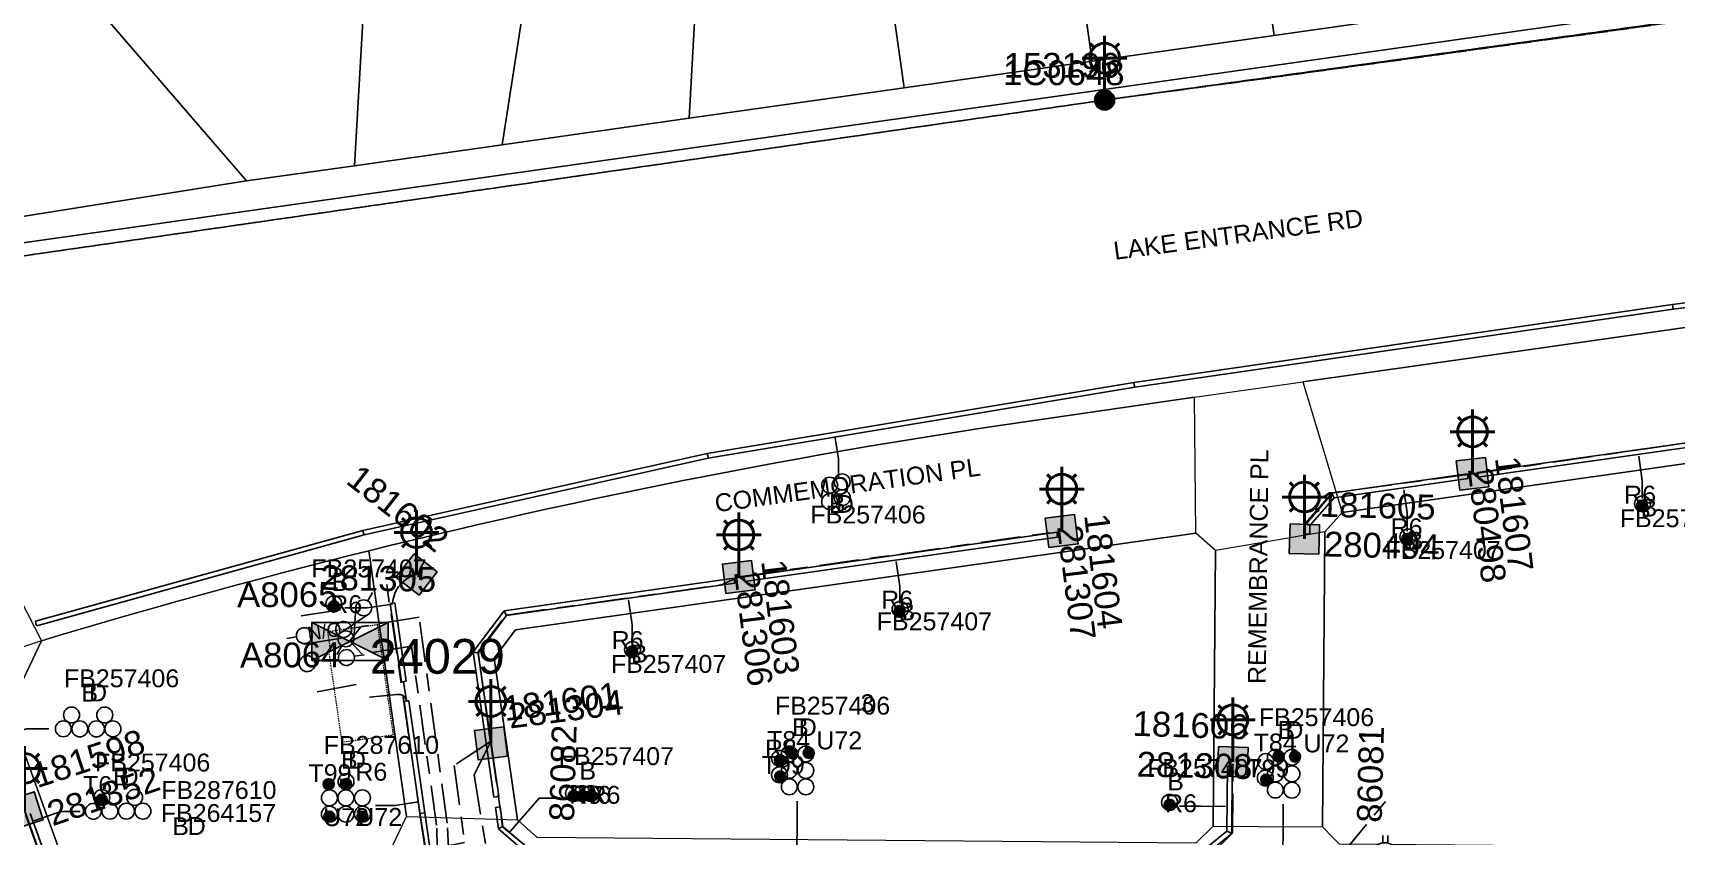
# Model space of a CAD drawing. Header units: metres. Extents: x 300268 to 302887, y 6172399 to 6173904.
# Drawn here: x 301276.6 to 301442, y 6173283.6 to 6173364.4 of the extents above; entities that cross this region are included whole.
import ezdxf
from ezdxf.enums import TextEntityAlignment as Align

# ---------------------------------------------------------------- set-up
doc = ezdxf.new("R2010")
doc.units = ezdxf.units.M
for name, pattern in [('Cable Exist OH', [1, 1, 0]), ('Cable Exist UG', [8.2, 4, -1.2, 1.8, -1.2]), ('HIDDEN', [0.375, 0.25, -0.125]), ('HIDDEN2', [0.1875, 0.125, -0.0625])]:
    doc.linetypes.add(name, pattern=pattern)
doc.layers.get('0').update_dxf_attribs({"color": 6})
for name, color, linetype, lineweight in [('Cadastre Buildings_SP_EXT', 9, 'Continuous', 5), ('Cadastre Land Parcels_SP_EXT', 9, 'Continuous', 5), ('Cadastre Other Property_SP_EXT', 9, 'HIDDEN', 5), ('Cadastre Roads_SP_EXT', 9, 'Continuous', 5)]:
    doc.layers.add(name, color=color, linetype=linetype, lineweight=lineweight)
for name, color, linetype in [('Duct_SP_EXT', 7, 'Continuous'), ('Equip_HV_EXT', 7, 'Continuous'), ('Equip_LV_EXT', 7, 'Continuous'), ('Equip_SP_SL_EXT', 7, 'Continuous'), ('Mains_HV_EXT', 7, 'Continuous'), ('Mains_SL_EXT', 7, 'Continuous'), ('Mains_TR_EXT', 7, 'Continuous'), ('Sub_SP_EXT', 7, 'Continuous'), ('SupportsOH_SP_TR_HV_LV_SL_EXT', 7, 'Continuous'), ('SupportsUG_SP_LV_EXT', 7, 'Continuous'), ('SupportsUG_SP_LV_SL_EXT', 7, 'Continuous'), ('Trench_SP_EXT', 7, 'Continuous')]:
    doc.layers.add(name, color=color, linetype=linetype)
doc.styles.add('COLUMN_LABEL', font='arial.ttf')
doc.styles.add('iecARIAL', font='arial.ttf', dxfattribs={"height": 2})
doc.styles.add('POLE_LABEL', font='arial.ttf')
doc.styles.get("Standard").update_dxf_attribs({"font": 'arial.ttf'})
doc.styles.add('SWITCH_LABEL', font='arial.ttf', dxfattribs={"height": 2.5})

# ---------------------------------------------------------------- blocks, each defined once
blk = doc.blocks.new('SUB_PADMOUNT_EXT')
for points in [[(0, 0), (-3.84, 1.92), (-3.84, -1.92)], [(0, 0), (3.84, 1.92), (3.84, -1.92)]]:
    blk.add_hatch(color=256).paths.add_polyline_path(points)
for p, q in [((3.84, 1.92), (-3.84, -1.92)), ((-3.84, 1.92), (3.84, -1.92))]:
    blk.add_line(p, q)
blk.add_lwpolyline([(-3.84, -1.92), (3.84, -1.92), (3.84, 1.92), (-3.84, 1.92)], close=True)
for tag, height, flags, p in [('ASSET_NUM', 3.5, 8, (2, 2)), ('STREET_CODE', 0.2, 9, (1.5, 0)), ('CONSTRUCTED_VOLTAGE', 0.2, 9, (1.5, -0.2)), ('OPERATING_VOLTAGE', 0.2, 9, (1.5, -0.6)), ('ORIENTATION', 0.2, 9, (1.5, -0.8)), ('OWNED_BY', 0.2, 9, (1.5, -1)), ('OPERATED_BY', 0.2, 9, (1.5, -1.2)), ('SECONDARY_VOLTAGE', 0.2, 9, (1.5, -1.6)), ('NO_PHASES', 0.2, 9, (1.5, -0.4)), ('MAINTAINED_BY', 0.2, 9, (1.5, -1.4)), ('STATE', 0.2, 9, (1.5, -1.8)), ('SUBSTATION_TYPE', 0.2, 9, (1.5, -2.2)), ('STREETNAME', 0.2, 9, (1.5, -3)), ('SUBURB', 0.2, 9, (1.5, -3.2)), ('PARENT', 0.2, 9, (1.5, -2)), ('USAGE', 0.2, 9, (1.5, -2.4)), ('LEGEND', 0.2, 9, (1.5, -2.6)), ('LOCATION', 0.2, 9, (1.5, -2.8)), ('NOTES', 0.2, 9, (1.5, -3.4)), ('Z', 0.2, 1, (1.5, -3.6))]:
    blk.add_attdef(tag, text='', height=height, dxfattribs=dict(flags=flags)).set_placement(p, align=Align.MIDDLE_LEFT)
blk = doc.blocks.new('COLUMN_EXT')
blk.add_hatch(color=256).paths.add_polyline_path([(-1.49, 1.48), (-1.49, -1.49), (1.48, -1.49), (1.48, 1.48)])
blk.add_lwpolyline([(-1.49, -1.49), (1.48, -1.49), (1.48, 1.48), (-1.49, 1.48)], close=True)
for tag, height, style, flags, p in [('ASSET_NUM', 2.5, 'COLUMN_LABEL', 8, (2, 2)), ('STRUCTURE_PLANT_NUMBER', 0.2, 'POLE_LABEL', 9, (1.81, 0.03)), ('STREET_CODE', 0.2, 'COLUMN_LABEL', 9, (1.81, -0.2))]:
    blk.add_attdef(tag, text='', height=height, dxfattribs=dict(style=style, flags=flags)).set_placement(p, align=Align.MIDDLE_LEFT)
at = {"flags": 9}
for tag, p in [('COLUMN_TYPE', (1.81, -0.4)), ('OWNED_BY', (1.81, -0.6)), ('STATE', (1.81, -0.8)), ('USAGE', (1.81, -1)), ('STREETNAME', (1.81, -1.6)), ('LEGEND', (1.81, -1.2)), ('LOCATION', (1.81, -1.4)), ('SUBURB', (1.81, -1.8)), ('NOTES', (1.81, -2))]:
    blk.add_attdef(tag, text='', height=0.2, dxfattribs=at).set_placement(p, align=Align.MIDDLE_LEFT)
at = {"flags": 1}
blk.add_attdef('Z', (1.81, -2.35), '', height=0.2, dxfattribs=at)
blk = doc.blocks.new('PILLAR_EXT')
blk.add_hatch(color=256).paths.add_polyline_path([(-2.475, 0.99), (-2.475, -0.99), (2.475, -0.99), (2.475, 0.99)])
blk.add_lwpolyline([(-2.475, -0.99), (2.475, -0.99), (2.475, 0.99), (-2.475, 0.99)], close=True)
at = {"style": 'iecARIAL', "flags": 8}
blk.add_attdef('ASSET_NUM', (1.5, 3.5), '', height=2.5, dxfattribs=at)
for tag, p, flags in [('OWNED_BY', (0, -0.2), 9), ('STATE', (0, -0.4), 9), ('SUPPORT_TYPE', (0, -0.6), 9), ('STREETNAME', (0, -1.8), 9), ('USAGE', (0, -0.8), 9), ('LEGEND', (0, -1), 9), ('LOCATION', (0, -1.2), 9), ('NOTES', (0, -1.4), 9), ('PARENT', (0, -1.6), 9), ('SUBURB', (0, -2), 1)]:
    blk.add_attdef(tag, p, '', height=0.2, dxfattribs=dict(flags=flags))
blk = doc.blocks.new('DUCT_EXT')
blk.add_circle((0, 0.8), 0.8)
at = {"flags": 1}
blk.add_attdef('Z', (0, 0), '', height=0.2, dxfattribs=at)
at = {"flags": 9}
for tag, p in [('DUCT_CODE', (0, 0)), ('XSECT_TYPE', (0, -0.2)), ('STATE', (0, -0.6)), ('FB_REFERENCE', (0, -0.4)), ('NOTES', (0, -0.8))]:
    blk.add_attdef(tag, text='', height=0.2, dxfattribs=at).set_placement(p, align=Align.MIDDLE_LEFT)
blk = doc.blocks.new('SL_LANTERN_EXT')
at = {"lineweight": 40}
for p, q in [((-1.46, 5.68), (-1.06, 5.28)), ((0, 1.97), (0, 6.47)), ((1.46, 5.68), (1.06, 5.28)), ((-2.25, 4.22), (2.25, 4.22)), ((-1.46, 2.76), (-1.06, 3.16)), ((0, 0), (0, 2.72)), ((1.46, 2.76), (1.06, 3.16))]:
    blk.add_line(p, q, dxfattribs=at)
blk.add_circle((0, 4.22), 1.5, dxfattribs=at)
at = {"style": 'iecARIAL', "flags": 8}
blk.add_attdef('ASSET_NUM', (1.5, 1.5), '', height=2.5, dxfattribs=at)
for tag, p, height, flags in [('OPERATING_VOLTAGE', (0.98, -1.65), 0.2, 9), ('ORIENTATION', (0.98, -1.85), 0.2, 9), ('CONSTRUCTED_VOLTAGE', (0.98, -0.65), 0.2, 9), ('CONTROL_TYPE', (0.98, -0.85), 0.2, 9), ('LANTERN_PURPOSE', (0.98, -1.05), 0.2, 9), ('LANTERN_TYPE', (0.98, -1.25), 0.2, 9), ('NO_PHASES', (0.98, -1.45), 0.2, 9), ('LNUMBER', (2.18, -3.25), 2.5, 8), ('OWNED_BY', (0.98, -2.05), 0.2, 9), ('STATE', (0.98, -2.25), 0.2, 9), ('USAGE', (0.98, -2.45), 0.2, 9), ('CEXIST', (0.98, -2.65), 0.2, 9), ('CNEW', (0.98, -2.85), 0.2, 9), ('CNUMBER', (0.98, -3.05), 0.2, 9), ('CREMOVE', (0.98, -3.25), 0.2, 9), ('CREPLACE', (0.98, -3.45), 0.2, 9), ('LKINGHEIGHT', (0.98, -3.65), 0.2, 9), ('LBRACKET', (0.98, -3.85), 0.2, 9), ('LBRACKETVOCAB', (0.98, -4.05), 0.2, 9), ('LCATEGORY', (0.98, -4.25), 0.2, 9), ('LCHARGE1', (0.98, -4.45), 0.2, 9), ('LCHARGE1PERCENT', (0.98, -4.65), 0.2, 9), ('LCHARGE2', (0.98, -4.85), 0.2, 9), ('LCHARGE2PERCENT', (0.98, -5.05), 0.2, 9), ('LCHARGE3', (0.98, -5.25), 0.2, 9), ('LCHARGE3PERCENT', (0.98, -5.45), 0.2, 9), ('LEXIST', (0.98, -5.65), 0.2, 9), ('LLAMP', (0.98, -5.85), 0.2, 9), ('LLAMPVOCAB', (0.98, -6.05), 0.2, 9), ('LMAST', (0.98, -6.25), 0.2, 9), ('LMASTVOCAB', (0.98, -6.45), 0.2, 9), ('LNEW', (0.98, -6.65), 0.2, 9), ('LANTNUMBER', (0.98, -6.85), 0.2, 9), ('LOUTREACH', (0.98, -7.25), 0.2, 9), ('LOUTREACHVOCAB', (0.98, -7.45), 0.2, 9), ('LRATECODE', (0.98, -7.65), 0.2, 9), ('LREMOVE', (0.98, -7.85), 0.2, 9), ('LREPLACE', (0.98, -8.05), 0.2, 9), ('LTYPE', (0.98, -8.25), 0.2, 9), ('LTYPEVOCAB', (0.98, -8.45), 0.2, 9), ('STREETNAME', (0.98, -9.25), 0.2, 9), ('SUBURB', (0.98, -9.45), 0.2, 1), ('LEGEND', (0.98, -8.65), 0.2, 9), ('LOCATION', (0.98, -8.85), 0.2, 9), ('NOTES', (0.98, -9.05), 0.2, 9)]:
    blk.add_attdef(tag, p, '', height=height, dxfattribs=dict(flags=flags))
blk = doc.blocks.new('POLE_EXT')
blk.add_hatch(color=256).paths.add_polyline_path([(-1, 0, 1), (1, 0, 1)])
blk.add_lwpolyline([(-1, 0, 1), (1, 0, 1)], format="xyb", close=True)
for tag, height, flags, p in [('pNumber', 2.5, 8, (-17.84, 2.07)), ('OWNED_BY', 0.2, 9, (1.35, -0.4)), ('SPECIAL_USE', 0.2, 9, (1.35, -0.8)), ('STATE', 0.2, 9, (1.35, -1)), ('cLV', 0.2, 9, (1.35, -1.4)), ('hDepth', 0.2, 9, (1.35, -1.6)), ('PARENT', 0.2, 9, (1.35, -0.6)), ('USAGE', 0.2, 9, (1.35, -1.2)), ('hDia', 0.2, 9, (1.35, -1.8)), ('cHV', 0.2, 9, (1.35, -2)), ('cLinedev', 0.2, 9, (1.35, -3.4)), ('LBRACKET', 0.2, 9, (1.35, -2.2)), ('LExisting', 0.2, 9, (1.35, -2.4)), ('LANTNUMBER', 0.2, 9, (1.35, -2.6)), ('LOther', 0.2, 9, (1.35, -2.8)), ('LRemove', 0.2, 9, (1.35, -3)), ('LEGEND', 0.2, 9, (1.35, -3.2)), ('pExisting', 0.2, 9, (1.35, -3.8)), ('pFooting', 0.2, 9, (1.35, -4.4)), ('pNew', 0.2, 9, (1.35, -4.6)), ('pRelocate', 0.2, 9, (1.35, -5)), ('LOCATION', 0.2, 9, (1.35, -3.6)), ('PFNUMBER', 0.2, 9, (1.35, -4)), ('NEWPFNUMBER', 0.2, 9, (1.35, -4.2)), ('pRemove', 0.2, 9, (1.35, -5.2)), ('pReplace', 0.2, 9, (1.35, -5.4)), ('pStay', 0.2, 9, (1.35, -5.6)), ('pType', 0.2, 9, (1.35, -5.8)), ('cspan', 0.2, 9, (1.35, -6)), ('STREETNAME', 0.2, 9, (1.35, -6.2)), ('SUBURB', 0.2, 9, (1.35, -6.4)), ('NOTES', 0.2, 9, (1.35, -6.6)), ('OPERATED_BY', 0.2, 9, (1.36, -7.01)), ('MAINTAINED_BY', 0.2, 9, (1.36, -6.81))]:
    blk.add_attdef(tag, text='', height=height, dxfattribs=dict(flags=flags)).set_placement(p, align=Align.MIDDLE_LEFT)
at = {"style": 'POLE_LABEL'}
for tag, height, flags, p in [('ASSET_NUM', 2.5, 8, (2, 2)), ('STRUCTURE_PLANT_NUMBER', 0.2, 9, (1.35, 0.03)), ('STREET_CODE', 0.2, 9, (1.35, -0.2))]:
    blk.add_attdef(tag, text='', height=height, dxfattribs=dict(at, flags=flags)).set_placement(p, align=Align.MIDDLE_LEFT)
at = {"flags": 1}
blk.add_attdef('Z', (1.35, -7.33), '', height=0.2, dxfattribs=at)
blk = doc.blocks.new('LV_UG_LINKS_OPEN_EXT')
for p, q in [((-0.25, 1.47), (-0.25, 2.22)), ((0.25, 1.47), (0.25, 2.22)), ((-0.25, -1.47), (-0.25, -2.22)), ((0.25, -1.47), (0.25, -2.22))]:
    blk.add_line(p, q)
at = {"flags": 9}
for tag, p in [('ACTUAL_STATUS', (0, 0)), ('CONSTRUCTED_VOLTAGE', (0, -0.2)), ('OPERATING_VOLTAGE', (0, -0.6)), ('ORIENTATION', (0, -0.8)), ('STATE', (0, -1)), ('SWITCH_TYPE', (0, -1.2)), ('NO_PHASES', (0, -0.4)), ('USAGE', (0, -1.4)), ('NOTES', (0, -1.6))]:
    blk.add_attdef(tag, text='', height=0.2, dxfattribs=at).set_placement(p, align=Align.MIDDLE_LEFT)
at = {"flags": 1}
blk.add_attdef('Z', (0, 0), '', height=0.2, dxfattribs=at)
blk.add_wipeout([(-0.25, 1.47), (-0.43, 1.43), (-0.61, 1.36), (-0.77, 1.28), (-0.93, 1.17), (-1.07, 1.05), (-1.19, 0.9), (-1.29, 0.75), (-1.38, 0.58), (-1.44, 0.4), (-1.48, 0.22), (-1.49, 0.03), (-1.49, -0.16), (-1.45, -0.34), (-1.4, -0.52), (-1.32, -0.69), (-1.23, -0.85), (-1.11, -1), (-0.98, -1.13), (-0.83, -1.24), (-0.66, -1.34), (-0.49, -1.41), (-0.31, -1.46), (-0.13, -1.49), (0.06, -1.49), (0.25, -1.47), (0.43, -1.43), (0.61, -1.36), (0.77, -1.28), (0.93, -1.17), (1.07, -1.05), (1.19, -0.9), (1.29, -0.75), (1.38, -0.58), (1.44, -0.4), (1.48, -0.22), (1.49, -0.03), (1.49, 0.16), (1.45, 0.34), (1.4, 0.52), (1.32, 0.69), (1.23, 0.85), (1.11, 1), (0.98, 1.13), (0.83, 1.24), (0.66, 1.34), (0.49, 1.41), (0.31, 1.46), (0.13, 1.49), (-0.06, 1.49)])
blk.add_lwpolyline([(0, -1.49, 1), (0, 1.49, 1)], format="xyb", close=True)
blk = doc.blocks.new('LV_UG_DFUSE_CLOSED_EXT')
for points in [[(1, 0), (0, 0)], [(5.04, 0.73), (2.16, -0.72)], [(5.05, -0.71), (2.16, 0.72)], [(6.2, 0.01), (7.2, 0.01)]]:
    blk.add_lwpolyline(points)
for centre in [(1.8, 0), (5.4, 0.01)]:
    blk.add_circle(centre, 0.8)
at = {"flags": 9}
for tag, p in [('ACTUAL_STATUS', (0, 0)), ('CONSTRUCTED_VOLTAGE', (0, -0.2)), ('OPERATING_VOLTAGE', (0, -0.6)), ('ORIENTATION', (0, -0.8)), ('STATE', (0, -1)), ('SWITCH_TYPE', (0, -1.2)), ('NO_PHASES', (0, -0.4)), ('USAGE', (0, -1.4)), ('NOTES', (0, -1.6))]:
    blk.add_attdef(tag, text='', height=0.2, dxfattribs=at).set_placement(p, align=Align.MIDDLE_LEFT)
at = {"flags": 1}
blk.add_attdef('Z', (0, 0), '', height=0.2, dxfattribs=at)
blk = doc.blocks.new('SWG_HOLEC_SU_NO_EXT')
blk.add_line((1.8, -2), (5.8, -2))
for points in [[(1, 0), (0, 0)], [(6.6, 0), (7.6, 0)]]:
    blk.add_lwpolyline(points)
for points in [[(1.8, -0.8, 1), (1.8, 0.8, 1)], [(5.8, -0.8, 1), (5.8, 0.8, 1)]]:
    blk.add_lwpolyline(points, format="xyb", close=True)
at = {"insert": (5.31, -3.64), "char_height": 1.4, "width": 3.8863, "attachment_point": 1, "rotation": 180}
blk.add_mtext('{\\fArial|b0|i0|c0|p34;N/O}', dxfattribs=at)
at = {"style": 'SWITCH_LABEL', "flags": 8}
blk.add_attdef('ASSET_NUM', text='', height=2.5, rotation=179.9544, dxfattribs=at).set_placement((-2.4, 0), align=Align.MIDDLE_LEFT)
at = {"flags": 1}
blk.add_attdef('Z', (0, 0), '', height=0.2, dxfattribs=at)
at = {"flags": 9}
for tag, p in [('ACTUAL_STATUS', (0, -0.4)), ('CONSTRUCTED_VOLTAGE', (0, -0.6)), ('OPERATING_VOLTAGE', (0, -1)), ('ORIENTATION', (0, -1.2)), ('OWNED_BY', (0, -1.4)), ('NO_PHASES', (0, -0.8)), ('PARENT', (0, -1.6)), ('STATE', (0, -1.8)), ('SWITCH_TYPE', (0, -2)), ('STREETNAME', (0, -2.6)), ('SUBURB', (0, -2.8)), ('USAGE', (0, -2.2)), ('LOCATION', (0, -2.4)), ('NOTES', (0, -3))]:
    blk.add_attdef(tag, text='', height=0.2, dxfattribs=at).set_placement(p, align=Align.MIDDLE_LEFT)
at = {"style": 'SWITCH_LABEL', "flags": 9}
blk.add_attdef('STREET_CODE', text='', height=0.2, dxfattribs=at).set_placement((0, -0.2), align=Align.MIDDLE_LEFT)
blk = doc.blocks.new('SWG_HOLEC_SU_EXT')
blk.add_line((1.8, -2), (5.8, -2))
for points in [[(1, 0), (0, 0)], [(6.6, 0), (7.6, 0)]]:
    blk.add_lwpolyline(points)
for points in [[(1.8, -0.8, 1), (1.8, 0.8, 1)], [(5.8, -0.8, 1), (5.8, 0.8, 1)]]:
    blk.add_lwpolyline(points, format="xyb", close=True)
at = {"style": 'SWITCH_LABEL', "flags": 8}
blk.add_attdef('ASSET_NUM', text='', height=2.5, rotation=179.9544, dxfattribs=at).set_placement((-2.4, 0), align=Align.MIDDLE_LEFT)
at = {"flags": 1}
blk.add_attdef('Z', (0, 0), '', height=0.2, dxfattribs=at)
at = {"flags": 9}
for tag, p in [('ACTUAL_STATUS', (0, -0.4)), ('CONSTRUCTED_VOLTAGE', (0, -0.6)), ('OPERATING_VOLTAGE', (0, -1)), ('ORIENTATION', (0, -1.2)), ('OWNED_BY', (0, -1.4)), ('NO_PHASES', (0, -0.8)), ('PARENT', (0, -1.6)), ('STATE', (0, -1.8)), ('SWITCH_TYPE', (0, -2)), ('STREETNAME', (0, -2.6)), ('SUBURB', (0, -2.8)), ('USAGE', (0, -2.2)), ('LOCATION', (0, -2.4)), ('NOTES', (0, -3))]:
    blk.add_attdef(tag, text='', height=0.2, dxfattribs=at).set_placement(p, align=Align.MIDDLE_LEFT)
at = {"style": 'SWITCH_LABEL', "flags": 9}
blk.add_attdef('STREET_CODE', text='', height=0.2, dxfattribs=at).set_placement((0, -0.2), align=Align.MIDDLE_LEFT)
blk = doc.blocks.new('CABLE_LARGE_EXT')
h = blk.add_hatch(color=256)
edge = h.paths.add_edge_path()
edge.add_arc((0, 0.55), 0.55, 0, 360)
blk.add_circle((0, 0.55), 0.55)
at = {"flags": 1}
blk.add_attdef('Z', (0, 0), '', height=0.2, dxfattribs=at)
at = {"flags": 9}
for tag, p in [('COND_CODE', (0, 0)), ('STATE', (0, -0.4)), ('XSECT_SIZE', (0, -0.6)), ('FB_REFERENCE', (0, -0.2)), ('NOTES', (0, -0.8))]:
    blk.add_attdef(tag, text='', height=0.2, dxfattribs=at).set_placement(p, align=Align.MIDDLE_LEFT)

msp = doc.modelspace()

# ---------------------------------------------------------------- linework, layer by layer
at = {"layer": 'Cadastre Buildings_SP_EXT', "linetype": 'Continuous'}
msp.add_lwpolyline([(301311.91, 6173280.68), (301314.2, 6173285.56), (301310.41, 6173312.29), (301308.2, 6173311.74), (301305.99, 6173311.18), (301303.79, 6173310.61), (301301.58, 6173310.04), (301299.38, 6173309.45), (301297.18, 6173308.87), (301294.98, 6173308.27), (301292.79, 6173307.66), (301290.59, 6173307.05), (301288.4, 6173306.43), (301286.21, 6173305.81), (301284.02, 6173305.18), (301281.84, 6173304.54), (301279.65, 6173303.89), (301277.47, 6173303.23), (301274.2, 6173296.28), (301282.47, 6173273.27), (301286.32, 6173271.46), (301311.91, 6173280.68)], close=True, dxfattribs=at)
at = {"layer": 'Cadastre Land Parcels_SP_EXT', "linetype": 'Continuous'}
for points in [[(301419.2, 6173366.65), (301414.18, 6173402.12), (301396.68, 6173398.52), (301401.55, 6173364.15), (301419.2, 6173366.65)], [(301401.55, 6173364.15), (301396.68, 6173398.52), (301378.53, 6173394.79), (301383.23, 6173361.56), (301401.55, 6173364.15)], [(301383.23, 6173361.56), (301378.53, 6173394.79), (301359.76, 6173390.92), (301364.29, 6173358.87), (301383.23, 6173361.56)], [(301308.99, 6173351.04), (301311.15, 6173388.91), (301310.05, 6173388.93), (301308.95, 6173389.04), (301308.1, 6173389.19), (301307.26, 6173389.41), (301306.44, 6173389.68), (301305.65, 6173390.03), (301304.72, 6173390.51), (301303.83, 6173391.06), (301302.98, 6173391.67), (301302.16, 6173392.4), (301301.4, 6173393.2), (301280.11, 6173370.42), (301298.1, 6173349.5), (301308.99, 6173351.04)], [(301323.85, 6173353.15), (301329.96, 6173392.43), (301329.08, 6173392.76), (301328.17, 6173393.02), (301327.15, 6173393.23), (301326.11, 6173393.36), (301325.06, 6173393.4), (301324.12, 6173393.36), (301323.19, 6173393.25), (301322.26, 6173393.06), (301321.21, 6173392.76), (301320.18, 6173392.37), (301319.19, 6173391.89), (301318.25, 6173391.33), (301317.4, 6173390.76), (301316.51, 6173390.27), (301315.59, 6173389.84), (301314.59, 6173389.48), (301313.56, 6173389.2), (301312.36, 6173389.01), (301311.15, 6173388.91), (301308.99, 6173351.04), (301323.85, 6173353.15)], [(301342.66, 6173355.81), (301344.52, 6173389.15), (301342.79, 6173389.27), (301341.07, 6173389.45), (301339.36, 6173389.71), (301337.38, 6173390.1), (301335.42, 6173390.57), (301333.48, 6173391.14), (301331.57, 6173391.8), (301329.96, 6173392.43), (301323.85, 6173353.15), (301342.66, 6173355.81)], [(301359.76, 6173390.92), (301355.73, 6173390.12), (301353.89, 6173389.77), (301352.03, 6173389.49), (301350.16, 6173389.29), (301348.28, 6173389.17), (301346.4, 6173389.13), (301344.52, 6173389.15), (301342.66, 6173355.81), (301364.29, 6173358.87), (301359.76, 6173390.92)], [(301298.1, 6173349.5), (301280.11, 6173370.42), (301264.78, 6173388.24), (301254.41, 6173386.52), (301259.89, 6173374.25), (301272.78, 6173345.48), (301298.1, 6173349.5)], [(301486.02, 6173282.7), (301486.99, 6173283.8), (301481.66, 6173321.23), (301475.68, 6173325.74), (301408.36, 6173316.16), (301406.64, 6173314.2), (301406.39, 6173284.51), (301407.5, 6173283.38), (301408.08, 6173282.79), (301485.51, 6173282.12), (301486.02, 6173282.7)], [(301395.39, 6173284.6), (301395.63, 6173312.32), (301393.64, 6173314.06), (301325.17, 6173304.33), (301323.05, 6173301.5), (301325.37, 6173285.21), (301327.32, 6173283.49), (301393.67, 6173282.91), (301395.39, 6173284.6)]]:
    msp.add_lwpolyline(points, close=True, dxfattribs=at)
msp.add_lwpolyline([(301164.85, 6173327.6), (301280.59, 6173343.99), (301280.59, 6173343.99), (301384.43, 6173358.7), (301438.78, 6173366.39), (301509.46, 6173376.4), (301509.04, 6173379.37), (301489.24, 6173376.57), (301471.74, 6173374.09), (301454.24, 6173371.61), (301436.71, 6173369.13), (301419.2, 6173366.65), (301401.55, 6173364.15), (301383.23, 6173361.56), (301364.29, 6173358.87), (301342.66, 6173355.81), (301323.85, 6173353.15), (301308.99, 6173351.04), (301298.1, 6173349.5), (301272.78, 6173345.48), (301249.11, 6173341.55), (301229.37, 6173338.29), (301198.67, 6173333.2), (301190.78, 6173331.9)], dxfattribs=at)
at = {"layer": 'Cadastre Other Property_SP_EXT', "linetype": 'HIDDEN2'}
msp.add_lwpolyline([(301312.89, 6173293.78), (301311.32, 6173304.85), (301306.27, 6173304.13), (301306.56, 6173302.15), (301306.39, 6173302.12), (301307.7, 6173293.04), (301312.89, 6173293.78)], close=True, dxfattribs=at)
at = {"layer": 'Cadastre Roads_SP_EXT', "linetype": 'Continuous'}
for points in [[(301438.78, 6173366.39), (301384.43, 6173358.7), (301280.59, 6173343.99), (301259.63, 6173341.02)], [(301270.45, 6173316.91), (301277.47, 6173303.23), (301279.65, 6173303.89), (301279.65, 6173303.89), (301281.84, 6173304.54), (301284.02, 6173305.18), (301286.21, 6173305.81), (301288.4, 6173306.43), (301290.59, 6173307.05), (301292.79, 6173307.66), (301294.98, 6173308.27), (301297.18, 6173308.87), (301299.38, 6173309.45), (301301.58, 6173310.04), (301303.79, 6173310.61), (301305.99, 6173311.18), (301308.2, 6173311.74), (301310.41, 6173312.29), (301312.67, 6173312.85), (301314.94, 6173313.4), (301317.2, 6173313.94), (301319.47, 6173314.48), (301321.74, 6173315), (301324.01, 6173315.52), (301326.28, 6173316.03), (301328.56, 6173316.54), (301330.83, 6173317.03), (301333.11, 6173317.52), (301335.39, 6173318), (301337.67, 6173318.47), (301339.96, 6173318.94), (301342.24, 6173319.39), (301344.53, 6173319.84), (301346.81, 6173320.28), (301349.1, 6173320.72), (301351.39, 6173321.14), (301353.68, 6173321.56), (301355.98, 6173321.97), (301358.27, 6173322.37), (301360.57, 6173322.77), (301362.86, 6173323.15), (301365.16, 6173323.53), (301367.46, 6173323.9), (301369.76, 6173324.27), (301372.07, 6173324.62), (301374.37, 6173324.97), (301376.67, 6173325.31), (301378.98, 6173325.64), (301393.5, 6173327.74), (301404.41, 6173329.3), (301489.9, 6173341.42)]]:
    msp.add_lwpolyline(points, dxfattribs=at)
for points in [[(301489.9, 6173341.42), (301404.41, 6173329.3), (301406.42, 6173322.62), (301408.36, 6173316.16), (301475.68, 6173325.74), (301481.66, 6173321.23), (301486.99, 6173283.8), (301491.53, 6173284.03), (301498.02, 6173284.37), (301489.9, 6173341.42)], [(301323.05, 6173301.5), (301325.17, 6173304.33), (301393.64, 6173314.06), (301393.57, 6173320.9), (301393.5, 6173327.74), (301378.98, 6173325.64), (301376.67, 6173325.31), (301374.37, 6173324.97), (301372.07, 6173324.62), (301369.76, 6173324.27), (301367.46, 6173323.9), (301365.16, 6173323.53), (301362.86, 6173323.15), (301360.57, 6173322.77), (301358.27, 6173322.37), (301355.98, 6173321.97), (301353.68, 6173321.56), (301351.39, 6173321.14), (301349.1, 6173320.72), (301346.81, 6173320.28), (301344.53, 6173319.84), (301342.24, 6173319.39), (301339.96, 6173318.94), (301337.67, 6173318.47), (301335.39, 6173318), (301333.11, 6173317.52), (301330.83, 6173317.03), (301328.56, 6173316.54), (301326.28, 6173316.03), (301324.01, 6173315.52), (301321.74, 6173315), (301319.47, 6173314.48), (301317.2, 6173313.94), (301314.94, 6173313.4), (301312.67, 6173312.85), (301310.41, 6173312.29), (301314.2, 6173285.56), (301318.8, 6173285.41), (301325.37, 6173285.21), (301323.05, 6173301.5)], [(301406.64, 6173314.2), (301400.18, 6173313.1), (301395.63, 6173312.32), (301395.39, 6173284.6), (301399.91, 6173284.56), (301406.39, 6173284.51), (301406.64, 6173314.2)], [(301274.96, 6173270.7), (301282.47, 6173273.27), (301274.2, 6173296.28), (301277.47, 6173303.23), (301253.14, 6173295.05), (301235.68, 6173289.16), (301259.99, 6173277.86), (301260.27, 6173277.34), (301260.55, 6173276.81), (301260.81, 6173276.29), (301261.08, 6173275.76), (301261.33, 6173275.22), (301261.58, 6173274.69), (301261.82, 6173274.15), (301262.06, 6173273.6), (301262.29, 6173273.06), (301262.51, 6173272.51), (301262.73, 6173271.96), (301262.93, 6173271.41), (301263.14, 6173270.85), (301264.5, 6173267.12), (301274.96, 6173270.7)]]:
    msp.add_lwpolyline(points, close=True, dxfattribs=at)
at = {"layer": 'Duct_SP_EXT'}
for p, q in [((301441.63, 6173337.06), (301453.17, 6173338.6)), ((301387.42, 6173329.22), (301441.63, 6173337.06)), ((301441.63, 6173337.06), (301441.66, 6173336.83)), ((301441.69, 6173336.59), (301441.66, 6173336.83)), ((301441.69, 6173336.59), (301453.24, 6173338.12)), ((301387.5, 6173328.74), (301441.69, 6173336.59)), ((301344.49, 6173322.09), (301387.42, 6173329.22)), ((301344.58, 6173321.62), (301387.5, 6173328.74)), ((301387.42, 6173329.22), (301387.46, 6173328.98)), ((301387.5, 6173328.74), (301387.46, 6173328.98)), ((301453.69, 6173324.67), (301422, 6173320.17)), ((301453.76, 6173324.2), (301422.06, 6173319.69)), ((301309.83, 6173314.34), (301344.49, 6173322.09)), ((301344.49, 6173322.09), (301344.53, 6173321.86)), ((301344.58, 6173321.62), (301344.53, 6173321.86)), ((301309.95, 6173313.88), (301344.58, 6173321.62)), ((301420.99, 6173320.02), (301407.32, 6173318.08)), ((301421.06, 6173319.55), (301407.56, 6173317.63)), ((301420.99, 6173320.02), (301421.03, 6173319.79)), ((301421.06, 6173319.55), (301421.03, 6173319.79)), ((301422, 6173320.17), (301422.03, 6173319.93)), ((301422.06, 6173319.69), (301422.03, 6173319.93)), ((301407.32, 6173318.08), (301404.65, 6173315.03)), ((301407.56, 6173317.63), (301405.13, 6173314.85)), ((301407.32, 6173318.08), (301407.44, 6173317.85)), ((301407.56, 6173317.63), (301407.44, 6173317.85)), ((301276.87, 6173305.21), (301309.83, 6173314.34)), ((301277, 6173304.75), (301309.95, 6173313.88)), ((301309.83, 6173314.34), (301309.89, 6173314.11)), ((301309.95, 6173313.88), (301309.89, 6173314.11)), ((301348.17, 6173309.67), (301379.68, 6173314.15)), ((301348.24, 6173309.19), (301379.74, 6173313.67)), ((301379.68, 6173314.15), (301379.71, 6173313.91)), ((301379.74, 6173313.67), (301379.71, 6173313.91)), ((301404.65, 6173315.03), (301404.64, 6173313.97)), ((301404.64, 6173313.97), (301404.88, 6173313.96)), ((301404.65, 6173315.03), (301404.89, 6173314.94)), ((301405.12, 6173313.96), (301404.88, 6173313.96)), ((301405.13, 6173314.85), (301404.89, 6173314.94)), ((301405.13, 6173314.85), (301405.12, 6173313.96)), ((301324.03, 6173306.24), (301347.18, 6173309.53)), ((301324.29, 6173305.79), (301347.25, 6173309.05)), ((301347.18, 6173309.53), (301347.21, 6173309.29)), ((301347.25, 6173309.05), (301347.21, 6173309.29)), ((301348.17, 6173309.67), (301348.2, 6173309.43)), ((301348.24, 6173309.19), (301348.2, 6173309.43)), ((301312.57, 6173306.99), (301312.81, 6173307.03)), ((301312.57, 6173306.99), (301313.7, 6173299.09)), ((301313.05, 6173307.06), (301312.81, 6173307.03)), ((301313.05, 6173307.06), (301314.17, 6173299.16)), ((301320.94, 6173302.13), (301324.03, 6173306.24)), ((301321.44, 6173302), (301324.29, 6173305.79)), ((301324.03, 6173306.24), (301324.16, 6173306.01)), ((301324.29, 6173305.79), (301324.16, 6173306.01)), ((301276.87, 6173305.21), (301276.93, 6173304.98)), ((301277, 6173304.75), (301276.93, 6173304.98)), ((301323.02, 6173287.5), (301320.94, 6173302.13)), ((301320.94, 6173302.13), (301321.19, 6173302.06)), ((301321.44, 6173302), (301321.19, 6173302.06)), ((301323.5, 6173287.56), (301321.44, 6173302)), ((301313.7, 6173299.09), (301313.93, 6173299.12)), ((301314.17, 6173299.16), (301313.93, 6173299.12)), ((301313.97, 6173297.14), (301314.21, 6173297.18)), ((301313.97, 6173297.14), (301315.57, 6173285.87)), ((301314.45, 6173297.21), (301314.21, 6173297.18)), ((301314.45, 6173297.21), (301316.05, 6173285.94)), ((301396.84, 6173290.63), (301396.78, 6173284.09)), ((301396.84, 6173290.63), (301397.08, 6173290.63)), ((301397.32, 6173290.62), (301397.08, 6173290.63)), ((301397.32, 6173290.62), (301397.26, 6173283.86)), ((301323.02, 6173287.5), (301323.26, 6173287.53)), ((301323.5, 6173287.56), (301323.26, 6173287.53)), ((301280.29, 6173273.49), (301275.9, 6173285.69)), ((301280.74, 6173273.65), (301276.35, 6173285.85)), ((301315.57, 6173285.87), (301315.81, 6173285.9)), ((301315.57, 6173285.87), (301316.28, 6173280.92)), ((301316.05, 6173285.94), (301315.81, 6173285.9)), ((301316.05, 6173285.94), (301316.75, 6173280.99)), ((301323.17, 6173286.46), (301323.4, 6173286.5)), ((301323.47, 6173284.32), (301323.17, 6173286.46)), ((301323.64, 6173286.53), (301323.4, 6173286.5)), ((301323.92, 6173284.56), (301323.64, 6173286.53)), ((301323.47, 6173284.32), (301323.7, 6173284.44)), ((301325.98, 6173282.12), (301323.47, 6173284.32)), ((301323.92, 6173284.56), (301323.7, 6173284.44)), ((301326.29, 6173282.49), (301323.92, 6173284.56)), ((301396.78, 6173284.09), (301394.97, 6173282.59)), ((301397.26, 6173283.86), (301395.28, 6173282.22)), ((301396.78, 6173284.09), (301397.02, 6173283.98)), ((301397.26, 6173283.86), (301397.02, 6173283.98))]:
    msp.add_line(p, q, dxfattribs=at)
for points in [[(301357.68, 6173319.7), (301357.68, 6173320.12), (301357.68, 6173321.55), (301357.34, 6173323.64)], [(301438.58, 6173317.6), (301438.58, 6173319.37), (301438.23, 6173321.82)], [(301414.92, 6173314.27), (301414.92, 6173316.11), (301414.59, 6173318.42)], [(301363.87, 6173307.01), (301363.87, 6173308.7), (301363.51, 6173311.2)], [(301336.92, 6173302.79), (301336.92, 6173304.83), (301336.56, 6173307.37)], [(301308.02, 6173306.56), (301310.27, 6173306.56), (301312.82, 6173306.92)], [(301278.21, 6173294.39), (301275.97, 6173294.39), (301273.7, 6173293.57)], [(301329.82, 6173287.39), (301327.56, 6173287.39), (301324.64, 6173284.05)], [(301281.39, 6173286.07), (301279.42, 6173286.07), (301276.75, 6173285.11)], [(301311.11, 6173286.68), (301313.06, 6173286.68), (301315.42, 6173287.02)], [(301353.53, 6173287.11), (301353.53, 6173285.02), (301353.5, 6173282.14)], [(301392.02, 6173286.58), (301394.19, 6173286.58), (301396.63, 6173286.56)], [(301402.44, 6173286.81), (301402.44, 6173284.19), (301402.42, 6173281.98)]]:
    msp.add_lwpolyline(points, dxfattribs=at)
at = {"layer": 'Mains_HV_EXT', "linetype": 'Cable Exist OH'}
msp.add_lwpolyline([(301489.64, 6173372.16), (301459.07, 6173367.85), (301402.29, 6173360.04), (301384.47, 6173357.64), (301262.19, 6173340.02), (301241.68, 6173336.71), (301183.45, 6173326.4), (301160.02, 6173322.85), (301113.68, 6173316.36), (301062.5, 6173309.86)], dxfattribs=at)
at = {"layer": 'Mains_HV_EXT', "linetype": 'Cable Exist UG'}
for points in [[(301318.54, 6173280.42), (301318.31, 6173284.88), (301315.49, 6173305.6), (301309.64, 6173304.66), (301308.41, 6173303.09)], [(301317.33, 6173280.38), (301317.25, 6173284.69), (301314.72, 6173302.68), (301309.77, 6173301.88), (301308.54, 6173303.16)]]:
    msp.add_lwpolyline(points, dxfattribs=at)
at = {"layer": 'Mains_SL_EXT', "linetype": 'Cable Exist OH'}
for points in [[(301384.47, 6173357.64), (301489.64, 6173372.16)], [(301262.19, 6173340.02), (301384.47, 6173357.64)]]:
    msp.add_lwpolyline(points, dxfattribs=at)
at = {"layer": 'Mains_SL_EXT', "linetype": 'Cable Exist UG'}
for points in [[(301421.5, 6173320.04), (301454.17, 6173324.77)], [(301421.5, 6173320.04), (301407.4, 6173318.13), (301404.58, 6173314.81), (301404.58, 6173313.48)], [(301347.66, 6173309.66), (301380.16, 6173314.28)], [(301322.58, 6173293.05), (301319.02, 6173290.69), (301320.06, 6173282.93), (301316.17, 6173282.18), (301315.6, 6173285.74), (301312.14, 6173309.5), (301315.23, 6173309.9)], [(301322.67, 6173292.96), (301321.42, 6173302.12), (301324.25, 6173305.81), (301346.01, 6173308.89), (301347.66, 6173309.66)], [(301322.64, 6173292.98), (301321.01, 6173289.75), (301322.41, 6173281.37), (301319.15, 6173280.79), (301315.22, 6173279.78), (301317.23, 6173274.23), (301296.78, 6173267.21), (301295.8, 6173265.4)], [(301322.71, 6173292.9), (301323.75, 6173285.57), (301323.89, 6173284.51), (301325.74, 6173282.98), (301326.25, 6173282.46), (301328.15, 6173282.41), (301328.79, 6173282.06), (301394.54, 6173281.06), (301397.33, 6173283.87), (301397.38, 6173291.06)], [(301275.79, 6173286.18), (301284.56, 6173261.43), (301295.8, 6173265.4)]]:
    msp.add_lwpolyline(points, dxfattribs=at)
at = {"layer": 'Mains_TR_EXT', "linetype": 'Cable Exist OH'}
msp.add_lwpolyline([(301629.74, 6173393.69), (301593.39, 6173388.04), (301489.64, 6173372.16), (301384.47, 6173357.64), (301262.19, 6173340.02), (301183.45, 6173326.44), (301113.68, 6173316.36), (301062.5, 6173309.86), (301010.14, 6173303.47), (300958.62, 6173297.12), (300907.32, 6173290.67), (300876.42, 6173261.87), (300824.69, 6173240.19), (300769.94, 6173216.6), (300716.03, 6173192.8), (300646.2, 6173148.05), (300608.39, 6173122.99), (300572.55, 6173086.91)], dxfattribs=at)
at = {"layer": 'Trench_SP_EXT', "linetype": 'Cable Exist UG'}
for points in [[(301315.23, 6173309.9, 0.315449), (301312.81, 6173307.03)], [(301314.21, 6173297.18, 0.425033), (301313.25, 6173297.83), (301313.25, 6173297.83), (301310.49, 6173297.57)]]:
    msp.add_lwpolyline(points, format="xyb", dxfattribs=at)
for points in [[(301309.15, 6173298.84), (301304.21, 6173297.9)], [(301314.21, 6173297.18), (301313.93, 6173299.12)], [(301408.27, 6173281.68), (301413.23, 6173287.66)]]:
    msp.add_lwpolyline(points, dxfattribs=at)

# ---------------------------------------------------------------- block references
at = {"layer": 'Duct_SP_EXT'}
for name, p in [('DUCT_EXT', (301356.8, 6173318.09)), ('DUCT_EXT', (301358.06, 6173318.42)), ('DUCT_EXT', (301356.8, 6173316.44)), ('DUCT_EXT', (301358.07, 6173316.84)), ('DUCT_EXT', (301438.6, 6173316.22)), ('CABLE_LARGE_EXT', (301438.56, 6173316.28)), ('DUCT_EXT', (301414.99, 6173312.87)), ('CABLE_LARGE_EXT', (301414.92, 6173312.94)), ('DUCT_EXT', (301306.9, 6173306.15)), ('CABLE_LARGE_EXT', (301306.91, 6173306.15)), ('DUCT_EXT', (301363.89, 6173305.6)), ('CABLE_LARGE_EXT', (301363.84, 6173305.69)), ('DUCT_EXT', (301336.97, 6173301.55)), ('CABLE_LARGE_EXT', (301336.92, 6173301.62)), ('DUCT_EXT', (301280.51, 6173294.97)), ('DUCT_EXT', (301283.85, 6173294.97)), ('DUCT_EXT', (301279.68, 6173293.58)), ('DUCT_EXT', (301281.34, 6173293.57)), ('DUCT_EXT', (301283.01, 6173293.57)), ('DUCT_EXT', (301284.67, 6173293.57)), ('DUCT_EXT', (301351.75, 6173290.61)), ('DUCT_EXT', (301352.74, 6173291.05)), ('CABLE_LARGE_EXT', (301353.03, 6173291.37)), ('DUCT_EXT', (301354.4, 6173291.05)), ('CABLE_LARGE_EXT', (301354.7, 6173291.4)), ('DUCT_EXT', (301401.66, 6173290.71)), ('CABLE_LARGE_EXT', (301401.98, 6173291.06)), ('DUCT_EXT', (301403.32, 6173290.71)), ('CABLE_LARGE_EXT', (301403.64, 6173291.04)), ('DUCT_EXT', (301351.75, 6173288.95)), ('CABLE_LARGE_EXT', (301351.79, 6173290.68)), ('DUCT_EXT', (301352.74, 6173289.4)), ('DUCT_EXT', (301354.4, 6173289.39)), ('DUCT_EXT', (301400.68, 6173290.28)), ('DUCT_EXT', (301401.66, 6173289.05)), ('DUCT_EXT', (301403.32, 6173289.05)), ('CABLE_LARGE_EXT', (301306.38, 6173288.26)), ('DUCT_EXT', (301308.13, 6173288.27)), ('CABLE_LARGE_EXT', (301308.13, 6173288.27)), ('CABLE_LARGE_EXT', (301351.83, 6173289.03)), ('DUCT_EXT', (301352.74, 6173287.74)), ('DUCT_EXT', (301354.4, 6173287.74)), ('DUCT_EXT', (301400.64, 6173288.63)), ('CABLE_LARGE_EXT', (301400.73, 6173288.7)), ('DUCT_EXT', (301401.65, 6173287.42)), ('DUCT_EXT', (301403.32, 6173287.41)), ('DUCT_EXT', (301283.55, 6173286.67)), ('CABLE_LARGE_EXT', (301283.54, 6173286.7)), ('DUCT_EXT', (301286.86, 6173286.68)), ('DUCT_EXT', (301306.46, 6173286.63)), ('DUCT_EXT', (301308.12, 6173286.63)), ('DUCT_EXT', (301309.78, 6173286.63)), ('DUCT_EXT', (301331.03, 6173287.07)), ('CABLE_LARGE_EXT', (301331.03, 6173287.07)), ('DUCT_EXT', (301331.9, 6173287.07)), ('CABLE_LARGE_EXT', (301331.91, 6173287.09)), ('DUCT_EXT', (301332.76, 6173287.07)), ('CABLE_LARGE_EXT', (301332.8, 6173287.09)), ('DUCT_EXT', (301391.01, 6173286.18)), ('CABLE_LARGE_EXT', (301391.01, 6173286.18)), ('DUCT_EXT', (301282.7, 6173285.28)), ('DUCT_EXT', (301284.37, 6173285.29)), ('DUCT_EXT', (301286.03, 6173285.29)), ('DUCT_EXT', (301287.69, 6173285.29)), ('DUCT_EXT', (301306.46, 6173284.99)), ('CABLE_LARGE_EXT', (301306.46, 6173284.99)), ('DUCT_EXT', (301308.12, 6173284.99)), ('DUCT_EXT', (301309.78, 6173284.99)), ('CABLE_LARGE_EXT', (301309.78, 6173284.99))]:
    msp.add_blockref(name, p, dxfattribs=at)
at = {"layer": 'Equip_HV_EXT'}
ref = msp.add_blockref('SWG_HOLEC_SU_EXT', (301309.67, 6173304.65), dxfattribs=dict(at, rotation=188.8806589929747))
ref.add_attrib('ASSET_NUM', 'A8065', dxfattribs={"layer": '0', "height": 2.5, "rotation": 0.1872, "style": 'SWITCH_LABEL'}).set_placement((301307.27, 6173305.9), align=Align.BOTTOM_RIGHT)
ref = msp.add_blockref('SWG_HOLEC_SU_NO_EXT', (301309.95, 6173301.83), dxfattribs=dict(at, rotation=188.914926703903))
ref.add_attrib('ASSET_NUM', 'A8064', dxfattribs={"layer": '0', "height": 2.5, "rotation": 0.2274, "style": 'SWITCH_LABEL'}).set_placement((301307.55, 6173303.08), align=Align.TOP_RIGHT)
at = {"layer": 'Equip_LV_EXT', "rotation": 60.00000000000014}
msp.add_blockref('LV_UG_DFUSE_CLOSED_EXT', (301307.22, 6173301.87), dxfattribs=at)
at = {"layer": 'Equip_SP_SL_EXT'}
ref = msp.add_blockref('SL_LANTERN_EXT', (301384.47, 6173357.64), dxfattribs=at)
ref.add_attrib('ASSET_NUM', '153196', dxfattribs={"layer": '0', "height": 2.5, "style": 'iecARIAL'}).set_placement((301385.97, 6173359.14), align=Align.BOTTOM_RIGHT)
ref = msp.add_blockref('SL_LANTERN_EXT', (301421.5, 6173320.04), dxfattribs=at)
ref.add_attrib('ASSET_NUM', '181607', dxfattribs={"layer": '0', "height": 2.5, "rotation": 276.9889, "style": 'iecARIAL'}).set_placement((301423, 6173321.55), align=Align.BOTTOM_LEFT)
ref = msp.add_blockref('SL_LANTERN_EXT', (301315.23, 6173309.9), dxfattribs=at)
ref.add_attrib('ASSET_NUM', '181602', dxfattribs={"layer": '0', "height": 2.5, "rotation": 322.0807, "style": 'iecARIAL'}).set_placement((301316.73, 6173311.4), align=Align.BOTTOM_RIGHT)
ref = msp.add_blockref('SL_LANTERN_EXT', (301380.16, 6173314.28), dxfattribs=at)
ref.add_attrib('ASSET_NUM', '181604', dxfattribs={"layer": '0', "height": 2.5, "rotation": 276.9479, "style": 'iecARIAL'}).set_placement((301381.66, 6173315.78), align=Align.BOTTOM_LEFT)
ref = msp.add_blockref('SL_LANTERN_EXT', (301404.58, 6173313.48), dxfattribs=at)
ref.add_attrib('ASSET_NUM', '181605', dxfattribs={"layer": '0', "height": 2.5, "rotation": 358.4798, "style": 'iecARIAL'}).set_placement((301406.08, 6173314.98), align=Align.BOTTOM_LEFT)
ref = msp.add_blockref('SL_LANTERN_EXT', (301347.66, 6173309.66), dxfattribs=at)
ref.add_attrib('ASSET_NUM', '181603', dxfattribs={"layer": '0', "height": 2.5, "rotation": 276.9479, "style": 'iecARIAL'}).set_placement((301349.16, 6173311.16), align=Align.BOTTOM_LEFT)
ref = msp.add_blockref('SL_LANTERN_EXT', (301322.71, 6173292.91), dxfattribs=at)
ref.add_attrib('ASSET_NUM', '181601', dxfattribs={"layer": '0', "height": 2.5, "rotation": 7.1855, "style": 'iecARIAL'}).set_placement((301324.21, 6173294.41), align=Align.BOTTOM_LEFT)
ref = msp.add_blockref('SL_LANTERN_EXT', (301397.38, 6173291.06), dxfattribs=at)
ref.add_attrib('ASSET_NUM', '181606', dxfattribs={"layer": '0', "height": 2.5, "rotation": 358.1547, "style": 'iecARIAL'}).set_placement((301398.88, 6173292.56), align=Align.BOTTOM_RIGHT)
ref = msp.add_blockref('SL_LANTERN_EXT', (301275.79, 6173286.18), dxfattribs=at)
ref.add_attrib('ASSET_NUM', '181598', dxfattribs={"layer": '0', "height": 2.5, "rotation": 18.1783, "style": 'iecARIAL'}).set_placement((301277.29, 6173287.68), align=Align.BOTTOM_LEFT)
at = {"layer": 'Sub_SP_EXT'}
ref = msp.add_blockref('SUB_PADMOUNT_EXT', (301308.52, 6173303.17), dxfattribs=at)
ref.add_attrib('ASSET_NUM', '24029', dxfattribs={"layer": '0', "height": 3.5}).set_placement((301310.52, 6173303.42), align=Align.TOP_LEFT)
at = {"layer": 'SupportsOH_SP_TR_HV_LV_SL_EXT'}
ref = msp.add_blockref('POLE_EXT', (301384.47, 6173357.64), dxfattribs=at)
ref.add_attrib('ASSET_NUM', '1C0648', dxfattribs={"layer": '0', "height": 2.5, "style": 'POLE_LABEL'}).set_placement((301386.47, 6173358.39), align=Align.BOTTOM_RIGHT)
at = {"layer": 'SupportsUG_SP_LV_EXT'}
ref = msp.add_blockref('PILLAR_EXT', (301327.07, 6173281.6), dxfattribs=dict(at, rotation=178.5800079350026))
ref.add_attrib('ASSET_NUM', '86082', dxfattribs={"layer": '0', "height": 2.5, "rotation": 88.402, "style": 'iecARIAL'}).set_placement((301328.57, 6173285.1), align=Align.TOP_LEFT)
ref = msp.add_blockref('PILLAR_EXT', (301408.35, 6173281.47), dxfattribs=dict(at, rotation=178.2932926207156))
ref.add_attrib('ASSET_NUM', '86081', dxfattribs={"layer": '0', "height": 2.5, "rotation": 88.5834, "style": 'iecARIAL'}).set_placement((301409.85, 6173284.97), align=Align.TOP_LEFT)
at = {"layer": 'SupportsUG_SP_LV_SL_EXT'}
ref = msp.add_blockref('COLUMN_EXT', (301421.5, 6173320.04), dxfattribs=dict(at, rotation=7.025126471780774))
ref.add_attrib('ASSET_NUM', '280498', dxfattribs={"layer": '0', "height": 2.5, "rotation": 276.9889, "style": 'COLUMN_LABEL'}).set_placement((301423.5, 6173320.8), align=Align.TOP_LEFT)
ref = msp.add_blockref('COLUMN_EXT', (301380.16, 6173314.28), dxfattribs=dict(at, rotation=6.959500067817899))
ref.add_attrib('ASSET_NUM', '281307', dxfattribs={"layer": '0', "height": 2.5, "rotation": 277.1493, "style": 'COLUMN_LABEL'}).set_placement((301382.16, 6173315.03), align=Align.TOP_LEFT)
ref = msp.add_blockref('COLUMN_EXT', (301404.58, 6173313.48), dxfattribs=dict(at, rotation=88.40156726505279))
ref.add_attrib('ASSET_NUM', '280494', dxfattribs={"layer": '0', "height": 2.5, "rotation": 358.4798, "style": 'COLUMN_LABEL'}).set_placement((301406.58, 6173314.23), align=Align.TOP_LEFT)
ref = msp.add_blockref('COLUMN_EXT', (301315.23, 6173309.9), dxfattribs=dict(at, rotation=232.0445187122954))
ref.add_attrib('ASSET_NUM', '281305', dxfattribs={"layer": '0', "height": 2.5, "rotation": 358.8982, "style": 'COLUMN_LABEL'}).set_placement((301317.23, 6173310.65), align=Align.TOP_RIGHT)
ref = msp.add_blockref('COLUMN_EXT', (301347.66, 6173309.66), dxfattribs=dict(at, rotation=6.959500067817899))
ref.add_attrib('ASSET_NUM', '281306', dxfattribs={"layer": '0', "height": 2.5, "rotation": 277.1493, "style": 'COLUMN_LABEL'}).set_placement((301349.66, 6173310.41), align=Align.TOP_LEFT)
ref = msp.add_blockref('COLUMN_EXT', (301322.71, 6173292.91), dxfattribs=dict(at, rotation=97.07721629046647))
ref.add_attrib('ASSET_NUM', '281304', dxfattribs={"layer": '0', "height": 2.5, "rotation": 7.1855, "style": 'COLUMN_LABEL'}).set_placement((301324.71, 6173293.66), align=Align.BOTTOM_LEFT)
ref = msp.add_blockref('COLUMN_EXT', (301397.38, 6173291.06), dxfattribs=dict(at, rotation=268.3295275318191))
ref.add_attrib('ASSET_NUM', '281308', dxfattribs={"layer": '0', "height": 2.5, "rotation": 358.6525, "style": 'COLUMN_LABEL'}).set_placement((301399.38, 6173291.81), align=Align.TOP_RIGHT)
ref = msp.add_blockref('COLUMN_EXT', (301275.79, 6173286.18), dxfattribs=dict(at, rotation=108.0696389698409))
ref.add_attrib('ASSET_NUM', '281352', dxfattribs={"layer": '0', "height": 2.5, "rotation": 18.6795, "style": 'COLUMN_LABEL'}).set_placement((301277.79, 6173286.93), align=Align.TOP_LEFT)

# ---------------------------------------------------------------- texts
at = {"layer": 'Cadastre Land Parcels_SP_EXT'}
msp.add_text('3', height=1.8, dxfattribs=at).set_placement((301359.91, 6173296.05))
at = {"layer": 'Cadastre Roads_SP_EXT'}
for s, rotation, p in [('LAKE ENTRANCE RD', 7.6289, (301385.5, 6173341.56)), ('REMEMBRANCE PL', 89.3401, (301400.69, 6173298.88)), ('COMMEMORATION PL', 7.9109, (301345.37, 6173316.16))]:
    msp.add_text(s, height=1.8, rotation=rotation, dxfattribs=at).set_placement(p)
at = {"layer": 'Duct_SP_EXT'}
for s, p in [('R6', (301436.75, 6173317.04)), ('B', (301356.72, 6173316.11)), ('D', (301357.42, 6173316.11)), ('B', (301438.41, 6173315.73)), ('FB257406', (301354.86, 6173315.04)), ('R6', (301413.25, 6173313.75)), ('FB257407', (301436.32, 6173314.67)), ('B', (301414.87, 6173312.42)), ('FB257407', (301412.73, 6173311.46)), ('FB257407', (301304.65, 6173309.62)), ('B', (301306.67, 6173308.24)), ('R6', (301306.54, 6173306.02)), ('R6', (301361.98, 6173306.48)), ('B', (301363.73, 6173305.28)), ('FB257407', (301361.54, 6173304.29)), ('R6', (301334.86, 6173302.41)), ('B', (301336.8, 6173301.04)), ('FB257406', (301279.74, 6173298.56)), ('FB257407', (301334.79, 6173300.01)), ('B', (301281.5, 6173297.12)), ('D', (301282.27, 6173297.13)), ('FB257406', (301351.29, 6173295.81)), ('B', (301353.02, 6173293.64)), ('D', (301353.69, 6173293.64)), ('FB257406', (301399.99, 6173294.65)), ('T84', (301350.5, 6173292.35)), ('U72', (301355.46, 6173292.31)), ('T84', (301399.47, 6173292.1)), ('B', (301401.88, 6173293.37)), ('D', (301402.66, 6173293.37)), ('U72', (301404.49, 6173292.01)), ('FB287610', (301305.89, 6173291.86)), ('B', (301307.62, 6173290.36)), ('D', (301308.33, 6173290.36)), ('FB257407', (301329.53, 6173290.73)), ('R6', (301350.29, 6173291.5)), ('FB257406', (301282.87, 6173290.09)), ('B', (301284.66, 6173288.68)), ('D', (301285.45, 6173288.68)), ('T99', (301304.35, 6173289.02)), ('R6', (301309.07, 6173289.16)), ('B', (301331.62, 6173289.27)), ('T99', (301349.96, 6173289.83)), ('FB257407', (301388.75, 6173289.53)), ('T99', (301398.73, 6173289.5)), ('T6', (301281.66, 6173287.82)), ('FB287610', (301289.53, 6173287.32)), ('B', (301390.77, 6173288.18)), ('R6', (301330.6, 6173286.84)), ('R6', (301331.59, 6173286.84)), ('R6', (301332.53, 6173286.84)), ('R6', (301390.55, 6173285.99)), ('FB264157', (301289.49, 6173285.01)), ('B', (301290.64, 6173283.68)), ('D', (301292.2, 6173283.7)), ('U72', (301305.83, 6173284.59)), ('U72', (301309.17, 6173284.61))]:
    msp.add_text(s, height=1.8, dxfattribs=at).set_placement(p)

# ---------------------------------------------------------------- next in the draw order: block references
at = {"layer": 'Equip_LV_EXT', "rotation": 358.3657426304798}
msp.add_blockref('LV_UG_LINKS_OPEN_EXT', (301412.67, 6173281.43), dxfattribs=at)

doc.saveas('drawing.dxf')
